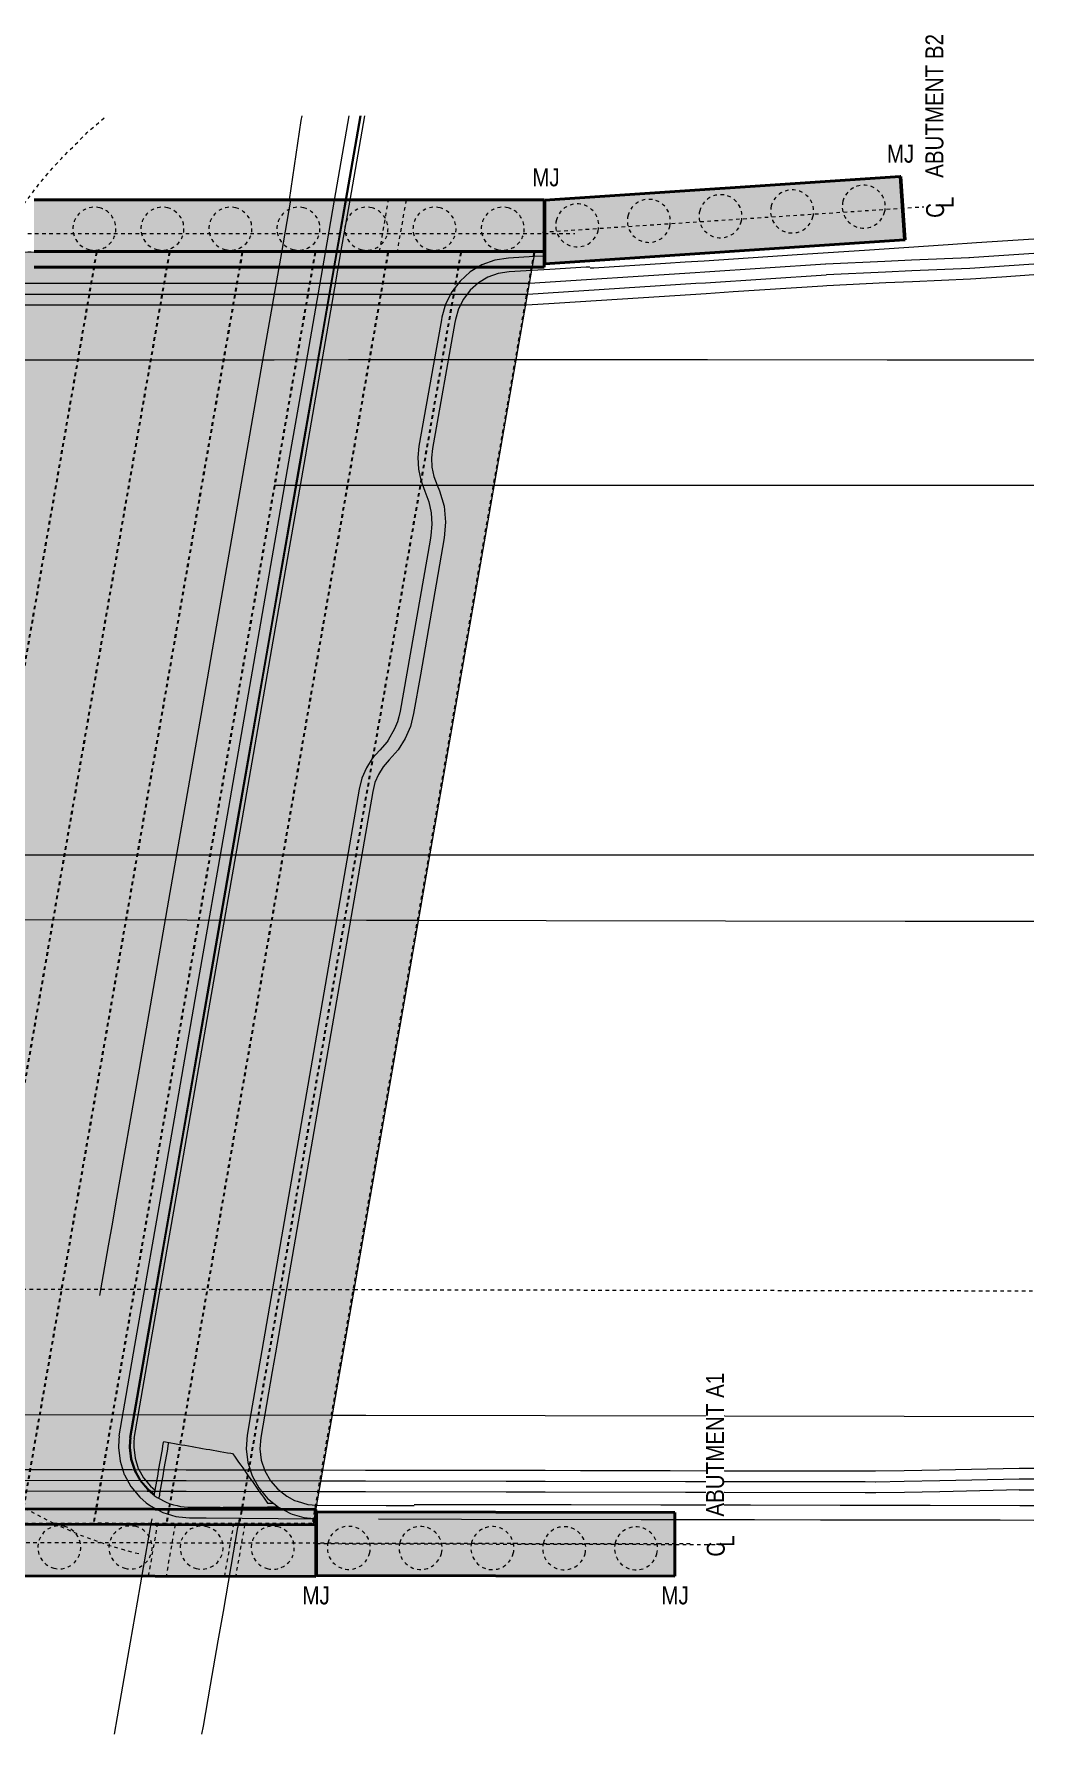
# Model space of a CAD drawing. Header units: metres. Extents: x -351 to -108, y 3 to 559.
# Drawn here: x -259.14 to -231.28, y 503.29 to 550.68 of the extents above; entities that cross this region are included whole.
import ezdxf

# ---------------------------------------------------------------- set-up
doc = ezdxf.new("R2010")
doc.units = ezdxf.units.M
for name, pattern in [('Hidden', [0.007144, 0.004763, -0.002381]), ('IMPORT-LNMK-LineCont _3_', [0.004, 0.001, -0.003]), ('IMPORT-LNMK-LineTurn _3_', [0.0012, 0.0006, -0.0006]), ('JacobsDash', [0.0045, 0.003, -0.0015]), ('JacobsGridLine', [0.0145, 0.01, -0.001, 0.0025, -0.001])]:
    doc.linetypes.add(name, pattern=pattern)
for name, color, linetype, lineweight in [('A-ANNO-NOTE', 7, 'Continuous', 9), ('A-DETL', 7, 'Continuous', 13), ('A-DETL-GENF', 7, 'Continuous', 9), ('A-GENM', 7, 'Continuous', 25), ('A-MASS', 7, 'Continuous', 40), ('G-ANNO-TEXT', 7, 'Continuous', 9), ('S-BEAM', 7, 'Continuous', 40), ('S-BEAM-HDLN', 7, 'JacobsDash', 15), ('S-FNDN-HDLN', 7, 'JacobsDash', 15), ('S-GRID', 7, 'Continuous', 9)]:
    doc.layers.add(name, color=color, linetype=linetype, lineweight=lineweight)
doc.styles.add('Arial Narrow', font='ARIALN.TTF', dxfattribs={"height": 0.5})
doc.styles.add('Arial Narrow_2', font='ARIALN.TTF', dxfattribs={"height": 0.0025})

# ---------------------------------------------------------------- blocks, each defined once
blk = doc.blocks.new('T2DPAA-T2D-C3S-RW-M2D-100010_dwg-40802999-DRG-2873032 - CONSTRUCTION SEQUENCE STAGE A4')
at = {"color": 9, "lineweight": 18, "true_color": 0xc3c3c3}
for p, q in [((56.721, -616.083), (58.2, -615.954)), ((58.514, -617.131), (60.891, -616.923)), ((57.032, -617.26), (58.514, -617.131)), ((57.11, -617.555), (58.593, -617.425)), ((57.117, -617.579), (58.599, -617.449)), ((58.593, -617.425), (60.969, -617.217)), ((58.599, -617.449), (60.975, -617.241)), ((58.503, -623.173), (58.417, -622.911)), ((22.841, -626.024), (22.848, -626.049)), ((22.848, -626.023), (22.863, -626.116)), ((61.224, -634.715), (61.799, -636.415)), ((61.508, -634.619), (62.09, -636.338)), ((28.668, -644.794), (28.773, -645.192)), ((28.958, -644.718), (29.063, -645.115))]:
    blk.add_line(p, q, dxfattribs=at)
at = {"color": 253, "lineweight": 18, "true_color": 0xa8a8a8}
for p, q in [((21.545, -621.67), (21.68, -621.658)), ((22.168, -624.025), (22.301, -624.013))]:
    blk.add_line(p, q, dxfattribs=at)
at = {"color": 253, "lineweight": 18, "true_color": 0xa8a8a8, "flags": 128}
for points in [[(47.692, -593.735), (47.892, -594.488), (49.177, -599.321), (50.461, -604.153), (51.745, -608.985), (53.029, -613.817), (53.78, -616.644), (54.314, -618.65), (55.514, -623.165)], [(49.238, -593.6), (49.37, -594.096), (49.565, -594.829), (50.207, -597.246), (50.654, -598.928), (50.849, -599.662), (51.492, -602.078), (51.939, -603.76), (52.134, -604.494), (52.776, -606.91), (53.223, -608.592), (53.418, -609.326), (54.06, -611.742), (54.507, -613.425), (54.702, -614.159), (55.258, -616.251), (55.344, -616.575), (55.791, -618.257), (55.986, -618.991), (56.628, -621.407), (57.059, -623.03)], [(49.542, -593.573), (49.584, -593.731), (49.66, -594.018), (50.868, -598.563), (50.944, -598.851), (52.152, -603.395), (52.229, -603.683), (53.436, -608.228), (53.513, -608.515), (54.721, -613.06), (54.797, -613.348), (55.548, -616.174), (56.005, -617.892), (56.081, -618.18), (56.918, -621.33), (57.288, -622.725), (57.356, -622.98), (57.364, -623.003)], [(49.845, -593.546), (49.874, -593.654), (49.95, -593.941), (51.158, -598.486), (51.234, -598.774), (52.442, -603.318), (52.518, -603.606), (53.726, -608.151), (53.803, -608.438), (55.011, -612.983), (55.087, -613.27), (55.838, -616.097), (56.295, -617.815), (56.371, -618.103), (57.208, -621.253), (57.578, -622.648), (57.646, -622.903), (57.67, -622.976)], [(31.947, -595.112), (32.966, -598.974), (34.241, -603.809), (35.517, -608.643), (36.793, -613.478), (38.068, -618.312), (39.344, -623.147), (39.713, -624.547)], [(33.738, -594.956), (34.555, -598.033), (35.84, -602.865), (37.124, -607.697), (38.408, -612.53), (39.692, -617.362), (40.443, -620.188), (40.977, -622.194), (41.559, -624.386)], [(15.844, -596.521), (16.011, -597.152), (16.288, -598.203), (17.286, -601.987), (17.564, -603.038), (18.562, -606.821), (18.839, -607.873), (19.838, -611.656), (20.115, -612.707), (21.113, -616.491), (21.391, -617.542), (22.389, -621.325), (22.666, -622.376), (23.611, -625.956)], [(16.147, -596.495), (16.301, -597.076), (16.578, -598.127), (17.576, -601.91), (17.854, -602.961), (18.852, -606.745), (19.129, -607.796), (20.128, -611.579), (20.405, -612.631), (21.403, -616.414), (21.681, -617.465), (22.679, -621.249), (22.956, -622.3), (23.914, -625.93)], [(16.451, -596.468), (16.482, -596.588), (16.868, -598.05), (17.12, -599.006), (17.758, -601.423), (18.144, -602.885), (18.396, -603.84), (19.034, -606.257), (19.42, -607.719), (19.672, -608.675), (20.309, -611.092), (20.695, -612.554), (20.947, -613.509), (21.585, -615.927), (21.971, -617.389), (22.223, -618.344), (22.861, -620.761), (23.246, -622.223), (23.499, -623.178), (24.136, -625.596), (24.217, -625.903)], [(17.996, -596.333), (18.347, -597.66), (19.622, -602.495), (20.898, -607.329), (22.174, -612.164), (23.449, -616.998), (24.725, -621.833), (25.763, -625.768)], [(27.325, -618.655), (28.725, -618.532), (29.39, -618.474), (29.911, -618.428), (33.706, -618.096), (38.687, -617.661), (43.668, -617.225), (45.518, -617.063), (48.649, -616.789), (53.63, -616.353), (56.721, -616.083)], [(23.683, -620.178), (26.229, -619.955), (31.21, -619.519), (36.191, -619.084), (41.172, -618.648), (46.153, -618.212), (51.134, -617.776), (53.734, -617.549), (56.115, -617.34), (57.032, -617.26)], [(23.709, -620.477), (26.255, -620.254), (31.236, -619.818), (36.217, -619.383), (41.198, -618.947), (46.179, -618.511), (51.16, -618.075), (53.76, -617.848), (56.141, -617.639), (57.11, -617.555)], [(23.711, -620.502), (26.257, -620.279), (31.238, -619.843), (36.219, -619.407), (41.2, -618.972), (46.181, -618.536), (51.162, -618.1), (53.763, -617.873), (56.143, -617.664), (57.117, -617.579)], [(23.72, -620.601), (26.266, -620.379), (31.247, -619.943), (36.228, -619.507), (41.209, -619.071), (46.19, -618.635), (51.171, -618.2), (53.771, -617.972), (56.152, -617.764), (57.143, -617.677)], [(50.398, -617.543), (50.931, -619.549), (51.974, -623.475)], [(23.668, -620.181), (23.572, -620.195), (23.359, -620.244), (23, -620.385), (22.676, -620.593), (22.669, -620.598), (22.397, -620.859), (22.175, -621.173), (22.07, -621.386), (22.017, -621.525), (21.929, -621.9), (21.915, -622.285), (21.921, -622.364), (21.973, -622.656), (21.975, -622.665), (22.09, -623.11), (22.841, -626.024)], [(23.705, -620.478), (23.623, -620.49), (23.441, -620.532), (23.137, -620.652), (22.861, -620.829), (22.855, -620.834), (22.624, -621.055), (22.435, -621.322), (22.346, -621.503), (22.329, -621.547)], [(23.708, -620.503), (23.627, -620.515), (23.448, -620.556), (23.148, -620.675), (22.877, -620.849), (22.871, -620.853), (22.643, -621.071), (22.457, -621.335), (22.369, -621.513), (22.357, -621.544)], [(23.72, -620.602), (23.644, -620.613), (23.476, -620.652), (23.194, -620.764), (22.938, -620.927), (22.933, -620.932), (22.719, -621.137), (22.544, -621.384), (22.469, -621.535)], [(58.417, -622.911), (58.19, -622.225), (58.037, -621.877), (57.82, -621.563), (57.548, -621.297), (57.23, -621.087), (56.879, -620.941), (56.506, -620.864), (56.125, -620.86), (56.047, -620.866), (54.798, -620.97), (52.487, -621.163), (52.171, -621.214), (51.866, -621.313), (51.58, -621.457), (51.32, -621.643), (51.062, -621.828), (50.778, -621.971), (50.476, -622.07), (50.162, -622.122), (50.036, -622.133), (45.213, -622.555), (45.055, -622.563), (44.902, -622.558), (44.694, -622.533), (44.345, -622.438), (44.297, -622.42), (44.018, -622.282), (43.739, -622.144), (43.441, -622.052), (43.133, -622.006), (42.821, -622.01), (40.166, -622.245), (35.186, -622.685), (30.205, -623.126), (26.999, -623.41), (25.225, -623.567), (24.616, -623.621), (24.237, -623.692), (23.879, -623.834), (23.556, -624.043), (23.278, -624.309), (23.056, -624.624), (22.9, -624.976), (22.814, -625.351), (22.809, -625.395), (22.801, -625.736), (22.848, -626.023)], [(58.026, -622.945), (57.828, -622.345), (57.704, -622.063), (57.528, -621.809), (57.308, -621.594), (57.051, -621.424), (56.767, -621.306), (56.465, -621.244), (56.157, -621.24), (56.079, -621.246), (52.518, -621.543), (52.26, -621.585), (52.011, -621.665), (51.778, -621.783), (51.565, -621.935), (51.429, -622.041), (51.048, -622.269), (50.632, -622.424), (50.196, -622.502), (46.337, -622.84), (45.246, -622.935), (44.876, -622.939), (44.509, -622.884), (44.155, -622.774), (43.823, -622.61), (43.597, -622.499), (43.356, -622.424), (43.107, -622.387), (42.855, -622.39), (41.449, -622.514), (36.468, -622.955), (31.488, -623.396), (27.033, -623.79), (26.507, -623.837), (24.649, -624.001), (24.338, -624.06), (24.045, -624.178), (23.78, -624.351), (23.554, -624.573), (23.376, -624.834), (23.253, -625.126), (23.197, -625.364), (23.188, -625.435), (23.185, -625.752), (23.223, -625.99)], [(22.326, -621.551), (22.293, -621.646), (22.265, -621.742), (22.243, -621.839), (22.227, -621.938), (22.216, -622.037), (22.212, -622.137), (22.213, -622.237), (22.22, -622.337), (22.233, -622.436), (22.252, -622.534), (22.265, -622.59), (22.276, -622.631), (22.301, -622.728), (22.326, -622.825), (22.351, -622.922), (22.376, -623.019), (22.401, -623.115), (22.426, -623.212), (22.451, -623.309), (22.476, -623.406), (22.501, -623.503), (22.526, -623.6), (22.551, -623.696), (22.576, -623.793), (22.601, -623.89), (22.626, -623.987), (22.651, -624.084), (22.676, -624.181), (22.701, -624.277), (22.726, -624.374), (22.751, -624.471), (22.776, -624.568), (22.801, -624.665), (22.806, -624.686), (22.889, -625.009)], [(22.303, -621.699), (22.374, -621.693), (22.41, -621.69), (22.474, -621.684), (22.573, -621.675), (22.673, -621.667), (22.772, -621.658), (22.872, -621.649), (22.972, -621.641), (23.071, -621.632), (23.171, -621.623), (23.27, -621.614), (23.37, -621.606), (23.47, -621.597), (23.569, -621.588), (23.669, -621.58), (23.769, -621.571), (23.855, -621.563)], [(22.326, -621.551), (22.354, -621.549), (22.426, -621.543), (22.466, -621.539), (22.526, -621.534), (22.625, -621.525), (22.725, -621.517), (22.824, -621.508), (22.924, -621.499), (23.024, -621.49), (23.123, -621.482), (23.223, -621.473), (23.323, -621.464), (23.422, -621.456), (23.522, -621.447), (23.621, -621.438), (23.721, -621.429), (23.821, -621.421), (23.843, -621.419), (23.852, -621.518), (23.856, -621.568), (23.86, -621.618), (23.869, -621.718), (23.878, -621.817), (23.886, -621.917), (23.895, -622.016), (23.904, -622.116), (23.913, -622.216), (23.921, -622.315), (23.93, -622.415), (23.939, -622.515), (23.947, -622.614), (23.956, -622.714), (23.965, -622.813), (23.974, -622.913), (23.982, -623.013), (23.991, -623.112), (24, -623.212), (24.008, -623.312), (24.013, -623.361), (23.956, -623.429), (23.891, -623.506), (23.827, -623.583), (23.763, -623.659), (23.699, -623.736), (23.634, -623.812), (23.57, -623.889), (23.506, -623.966), (23.442, -624.042), (23.377, -624.119), (23.313, -624.195), (23.249, -624.272), (23.184, -624.349), (23.12, -624.425), (23.056, -624.502), (22.992, -624.578), (22.927, -624.655), (22.97, -624.82)], [(22.499, -623.494), (22.83, -624.68), (22.906, -624.971)]]:
    blk.add_lwpolyline(points, dxfattribs=at)
at = {"color": 253, "linetype": 'IMPORT-LNMK-LineCont _3_', "lineweight": 18, "true_color": 0xa8a8a8, "flags": 128}
blk.add_lwpolyline([(21.535, -596.023), (21.731, -596.767), (23.007, -601.602), (24.282, -606.436), (25.558, -611.271), (26.833, -616.105), (28.109, -620.94), (29.301, -625.458)], dxfattribs=at)
at = {"color": 9, "linetype": 'IMPORT-LNMK-LineTurn _3_', "lineweight": 18, "true_color": 0xc3c3c3, "flags": 128}
for points in [[(54.658, -608.29), (54.92, -608.356), (55.87, -608.668), (56.796, -609.045), (57.164, -609.216), (57.694, -609.484), (58.559, -609.985), (59.153, -610.385)], [(20.637, -621.549), (20.635, -621.146), (20.649, -620.716), (20.718, -619.885), (20.845, -619.062), (20.85, -619.043)]]:
    blk.add_lwpolyline(points, dxfattribs=at)
at = {"color": 253, "linetype": 'IMPORT-LNMK-LineTurn _3_', "lineweight": 18, "true_color": 0xa8a8a8, "flags": 128}
blk.add_lwpolyline([(20.85, -619.043), (21.029, -618.249), (21.269, -617.451), (21.564, -616.672), (21.912, -615.915), (22.078, -615.596), (22.311, -615.184), (22.471, -614.922), (22.761, -614.482), (23.258, -613.814), (23.343, -613.708), (23.8, -613.181), (24.385, -612.588), (24.669, -612.327), (24.995, -612.048), (25.009, -612.036), (25.671, -611.529), (26.365, -611.07), (27.091, -610.659), (27.144, -610.632), (27.842, -610.3), (28.291, -610.116), (28.617, -609.994), (29.343, -609.762), (30.082, -609.577), (30.639, -609.469), (30.832, -609.438), (31.589, -609.348)], dxfattribs=at)
at = {"color": 9, "lineweight": 18, "true_color": 0xc3c3c3, "flags": 128}
for points in [[(58.196, -615.913), (60.416, -615.665), (60.552, -615.649)], [(57.143, -617.677), (58.625, -617.547), (61.001, -617.34)], [(15.614, -622.189), (16.094, -622.147), (16.962, -622.071), (18.203, -621.962), (19.331, -621.864), (20.307, -621.778), (21.437, -621.679), (21.545, -621.67)], [(57.059, -623.03), (57.066, -623.057), (57.307, -623.777), (58.101, -626.147), (58.657, -627.806), (58.897, -628.516), (59.699, -630.884), (59.736, -630.995), (60.235, -632.562), (60.456, -633.267), (60.937, -634.812)], [(57.364, -623.003), (58.855, -627.452), (58.942, -627.711), (60.02, -630.899)], [(57.67, -622.976), (59.139, -627.357), (59.226, -627.615), (60.305, -630.803)], [(58.535, -624.483), (58.501, -624.381), (58.183, -623.42), (58.026, -622.945)], [(51.974, -623.475), (52.215, -624.381), (53.499, -629.213), (54.784, -634.045), (55.835, -638)], [(55.514, -623.165), (55.598, -623.482), (56.882, -628.314), (58.166, -633.146), (59.217, -637.101)], [(16.239, -624.543), (16.461, -624.524), (17.62, -624.423), (18.865, -624.314), (19.696, -624.241), (20.965, -624.13), (22.057, -624.034), (22.168, -624.025)], [(39.713, -624.547), (40.62, -627.981), (41.895, -632.816), (43.171, -637.65), (44.087, -641.122)], [(41.559, -624.386), (42.261, -627.026), (43.545, -631.859), (44.829, -636.691), (45.88, -640.646)], [(58.512, -624.493), (58.547, -624.597), (59.182, -626.494), (59.357, -627.015), (59.525, -627.515), (60.355, -629.97), (60.958, -631.751), (61.709, -633.969), (61.962, -634.716), (62.476, -636.235)], [(23.223, -625.99), (23.228, -626.02), (23.715, -627.863), (23.913, -628.616)], [(23.611, -625.956), (23.665, -626.16), (23.942, -627.211), (24.94, -630.994), (25.218, -632.045), (26.216, -635.829), (26.493, -636.88), (27.492, -640.663), (27.567, -640.948)], [(23.914, -625.93), (23.955, -626.083), (24.232, -627.134), (25.23, -630.918), (25.508, -631.969), (26.506, -635.752), (26.783, -636.803), (27.782, -640.587), (27.857, -640.871)], [(24.217, -625.903), (24.522, -627.058), (24.774, -628.013), (25.412, -630.43), (25.798, -631.892), (26.05, -632.847), (26.688, -635.265), (27.073, -636.727), (27.325, -637.682), (27.963, -640.099), (28.147, -640.795), (28.363, -641.558), (28.633, -642.508), (29.251, -644.641)], [(25.763, -625.768), (26.001, -626.667), (27.276, -631.502), (28.552, -636.337), (29.827, -641.171), (30.75, -644.667)], [(27.947, -645.412), (27.706, -644.498), (26.43, -639.663), (25.962, -637.887), (25.962, -637.887), (25.155, -634.828), (23.879, -629.993), (23.289, -627.757), (23.288, -627.754), (23.288, -627.753)], [(28.34, -645.308), (28.239, -644.927), (27.601, -642.51), (27.51, -642.165), (26.963, -640.092), (26.326, -637.675), (26.235, -637.33), (25.688, -635.258), (25.05, -632.84), (24.959, -632.495), (24.412, -630.423), (24.386, -630.322), (23.934, -628.611)], [(60.022, -630.904), (60.521, -632.471), (60.743, -633.176), (61.223, -634.723)], [(60.308, -630.813), (60.806, -632.381), (61.029, -633.086), (61.51, -634.634)], [(60.94, -634.811), (61.222, -635.647), (61.509, -636.492)], [(27.569, -640.958), (27.785, -641.721), (28.056, -642.672), (28.675, -644.807)], [(27.858, -640.877), (28.074, -641.639), (28.345, -642.59), (28.963, -644.724)], [(29.248, -644.641), (29.319, -644.913), (29.353, -645.038)]]:
    blk.add_lwpolyline(points, dxfattribs=at)
at = {"color": 9, "linetype": 'IMPORT-LNMK-LineCont _3_', "lineweight": 18, "true_color": 0xc3c3c3, "flags": 128}
blk.add_lwpolyline([(29.301, -625.458), (29.385, -625.775), (30.66, -630.609), (31.936, -635.444), (33.212, -640.278), (34.132, -643.768)], dxfattribs=at)
blk = doc.blocks.new('T2DPAA-T2D-PWC-RW-M2D-100010_RoadDesign_rvt-1-DRG-2873032 - CONSTRUCTION SEQUENCE STAGE A4')
at = {"color": 254, "lineweight": 18, "true_color": 0xe3e3e3, "rotation": 75.11694444444437}
blk.add_blockref('T2DPAA-T2D-C3S-RW-M2D-100010_dwg-40802999-DRG-2873032 - CONSTRUCTION SEQUENCE STAGE A4', (-1722.337, 648.01), dxfattribs=at)
blk = doc.blocks.new('06_SFR_GCT_Girder_SuperT_BR08Edge_CS - Super T - 1815-6270606-DRG-2873032 - CONSTRUCTION SEQUENCE STAGE A4')
at = {"layer": 'S-BEAM', "color": 8, "linetype": 'Hidden', "lineweight": 9, "true_color": 0x808080}
for p, q in [((-1113.445, 544.59), (-1119.617, 509.162)), ((-1111.436, 544.588), (-1117.608, 509.16)), ((-1112.441, 544.589), (-1113.445, 544.59)), ((-1111.436, 544.589), (-1112.441, 544.589)), ((-1118.614, 509.161), (-1119.617, 509.162)), ((-1117.608, 509.16), (-1118.614, 509.161))]:
    blk.add_line(p, q, dxfattribs=at)
blk = doc.blocks.new('06_SFR_GCT_Girder_SuperT_BR08Edge_CS - Super T - 1815-6270390-DRG-2873032 - CONSTRUCTION SEQUENCE STAGE A4')
at = {"layer": 'S-BEAM', "color": 8, "linetype": 'Hidden', "lineweight": 9, "true_color": 0x808080}
for p, q in [((-1115.475, 544.592), (-1121.647, 509.164)), ((-1113.466, 544.59), (-1119.638, 509.162)), ((-1114.471, 544.591), (-1115.475, 544.592)), ((-1113.466, 544.591), (-1114.471, 544.591)), ((-1120.646, 509.163), (-1121.647, 509.164)), ((-1119.638, 509.162), (-1120.646, 509.163))]:
    blk.add_line(p, q, dxfattribs=at)
blk = doc.blocks.new('06_SFR_GCT_Girder_SuperT_BR08Edge_CS - Super T - 1815-6270051-DRG-2873032 - CONSTRUCTION SEQUENCE STAGE A4')
at = {"layer": 'S-BEAM', "color": 8, "linetype": 'Hidden', "lineweight": 9, "true_color": 0x808080}
for p, q in [((-1117.505, 544.594), (-1123.677, 509.166)), ((-1115.495, 544.592), (-1121.668, 509.164)), ((-1116.501, 544.593), (-1117.505, 544.594)), ((-1115.495, 544.593), (-1116.501, 544.593)), ((-1122.676, 509.165), (-1123.677, 509.166)), ((-1121.668, 509.164), (-1122.676, 509.165))]:
    blk.add_line(p, q, dxfattribs=at)
blk = doc.blocks.new('06_SFR_GCT_Girder_SuperT_BR08Edge_CS - Super T - 1815-6269797-DRG-2873032 - CONSTRUCTION SEQUENCE STAGE A4')
at = {"layer": 'S-BEAM', "color": 8, "linetype": 'Hidden', "lineweight": 9, "true_color": 0x808080}
for p, q in [((-1119.534, 544.596), (-1125.707, 509.168)), ((-1117.525, 544.594), (-1123.697, 509.166)), ((-1118.531, 544.595), (-1119.534, 544.596)), ((-1117.525, 544.594), (-1118.531, 544.595)), ((-1124.706, 509.167), (-1125.707, 509.168)), ((-1123.697, 509.166), (-1124.706, 509.167))]:
    blk.add_line(p, q, dxfattribs=at)
blk = doc.blocks.new('20_SFR_WSC_ShotcreteWall_Flat_Datum - FlatWall_PileSize_1200-9242313-DRG-2873032 - CONSTRUCTION SEQUENCE STAGE A4')
at = {"layer": 'A-GENM', "true_color": 0x285a32}
blk.add_hatch(color=109, dxfattribs=at).paths.add_polyline_path([(2.614, -1.2), (2.616, -1.2), (2.614, -1.198)])
blk = doc.blocks.new('Mass 1 - Mass 1-5299959-DRG-2873032 - CONSTRUCTION SEQUENCE STAGE A4')
at = {"layer": 'A-MASS', "color": 252, "lineweight": 13, "true_color": 0x848484}
for p, q in [((217.381, 1221.828), (228.362, 1222.789)), ((228.362, 1222.789), (229.384, 1222.876)), ((229.384, 1222.876), (229.398, 1222.877)), ((229.398, 1222.877), (232.112, 1223.085)), ((232.112, 1223.085), (232.16, 1223.088)), ((232.16, 1223.088), (232.307, 1223.071)), ((232.307, 1223.071), (232.354, 1223.055)), ((232.354, 1223.055), (232.484, 1222.985)), ((232.484, 1222.985), (232.51, 1222.963)), ((232.51, 1222.963), (232.555, 1222.922)), ((232.555, 1222.922), (232.619, 1222.834)), ((232.619, 1222.834), (232.641, 1222.795)), ((232.641, 1222.795), (232.685, 1222.657)), ((232.685, 1222.657), (232.692, 1222.605)), ((232.575, 1222.237), (232.47, 1222.14)), ((232.59, 1222.258), (232.575, 1222.237)), ((232.606, 1222.28), (232.59, 1222.258)), ((232.668, 1222.409), (232.606, 1222.28)), ((232.682, 1222.46), (232.668, 1222.409)), ((232.692, 1222.605), (232.682, 1222.46)), ((215.794, 1221.559), (216.537, 1221.718)), ((216.537, 1221.718), (216.587, 1221.726)), ((216.587, 1221.726), (217.381, 1221.828)), ((231.759, 1221.728), (231.395, 1221.546)), ((231.784, 1221.742), (231.759, 1221.728)), ((232.201, 1221.975), (231.784, 1221.742)), ((232.382, 1222.085), (232.201, 1221.975)), ((232.47, 1222.14), (232.382, 1222.085)), ((214.476, 1221.126), (214.898, 1221.287)), ((214.898, 1221.287), (215.015, 1221.327)), ((215.015, 1221.327), (215.116, 1221.361)), ((215.116, 1221.361), (215.708, 1221.537)), ((215.708, 1221.537), (215.794, 1221.559)), ((231.038, 1221.384), (230.369, 1221.125)), ((231.087, 1221.406), (231.038, 1221.384)), ((231.395, 1221.546), (231.087, 1221.406)), ((213.532, 1220.682), (213.681, 1220.761)), ((213.681, 1220.761), (214.11, 1220.968)), ((214.11, 1220.968), (214.261, 1221.035)), ((214.261, 1221.035), (214.476, 1221.126)), ((228.873, 1220.734), (228.753, 1220.713)), ((229.49, 1220.865), (228.873, 1220.734)), ((229.533, 1220.876), (229.49, 1220.865)), ((229.553, 1220.881), (229.533, 1220.876)), ((229.629, 1220.901), (229.553, 1220.881)), ((230.294, 1221.1), (229.629, 1220.901)), ((230.369, 1221.125), (230.294, 1221.1)), ((212.689, 1220.14), (212.817, 1220.262)), ((212.817, 1220.262), (213.352, 1220.584)), ((227.964, 1220.612), (213.137, 1219.315)), ((213.137, 1219.311), (227.964, 1220.609)), ((213.352, 1220.584), (213.532, 1220.682)), ((228.106, 1220.626), (227.964, 1220.612)), ((228.545, 1220.68), (228.106, 1220.626)), ((228.753, 1220.713), (228.545, 1220.68)), ((212.597, 1219.768), (212.606, 1219.96)), ((212.606, 1219.96), (212.689, 1220.14)), ((212.638, 1219.629), (212.597, 1219.768)), ((212.673, 1219.56), (212.638, 1219.629)), ((212.789, 1219.424), (212.673, 1219.56)), ((212.965, 1219.333), (212.789, 1219.424)), ((213.137, 1219.315), (212.965, 1219.333))]:
    blk.add_line(p, q, dxfattribs=at)
blk = doc.blocks.new('06_SFR_GCT_Girder_SuperT_BR08Edge_CS - Super T - 1815-6539906-DRG-2873032 - CONSTRUCTION SEQUENCE STAGE A4')
at = {"layer": 'S-BEAM', "color": 8, "linetype": 'Hidden', "lineweight": 9, "true_color": 0x808080}
for p, q in [((-1111.415, 544.588), (-1117.586, 509.166)), ((-1109.406, 544.587), (-1115.577, 509.164)), ((-1111.414, 544.594), (-1111.415, 544.588)), ((-1109.405, 544.593), (-1111.414, 544.594)), ((-1109.405, 544.593), (-1109.406, 544.587)), ((-1115.577, 509.164), (-1117.586, 509.166))]:
    blk.add_line(p, q, dxfattribs=at)
blk = doc.blocks.new('06_SFR_GCT_Girder_SuperT_BR08Edge_CS - Super T - 1815-6271143-DRG-2873032 - CONSTRUCTION SEQUENCE STAGE A4')
at = {"layer": 'S-BEAM', "color": 8, "linetype": 'Hidden', "lineweight": 9, "true_color": 0x808080}
for p, q in [((-1109.385, 544.587), (-1115.557, 509.164)), ((-1107.376, 544.585), (-1113.547, 509.163)), ((-1109.384, 544.592), (-1109.385, 544.587)), ((-1107.375, 544.591), (-1109.384, 544.592)), ((-1107.375, 544.591), (-1107.376, 544.585)), ((-1113.547, 509.163), (-1115.557, 509.164))]:
    blk.add_line(p, q, dxfattribs=at)
blk = doc.blocks.new('06_SFR_GCT_Girder_SuperT_BR08Edge_CS - Super T - 1815-6255747-DRG-2873032 - CONSTRUCTION SEQUENCE STAGE A4')
at = {"layer": 'S-BEAM', "color": 8, "linetype": 'Hidden', "lineweight": 9, "true_color": 0x808080}
for p, q in [((-1107.356, 544.585), (-1113.527, 509.162)), ((-1105.336, 544.583), (-1111.508, 509.161)), ((-1107.355, 544.59), (-1107.356, 544.585)), ((-1105.335, 544.589), (-1107.355, 544.59)), ((-1105.335, 544.589), (-1105.336, 544.583)), ((-1111.508, 509.161), (-1113.527, 509.162))]:
    blk.add_line(p, q, dxfattribs=at)
blk = doc.blocks.new('01_SFO_FRP_Pile_CastInPlace_CS_BR08 - CAST-IN-PLACE PILE - 1200-9305886-DRG-2873032 - CONSTRUCTION SEQUENCE STAGE A4')
at = {"layer": 'S-FNDN-HDLN'}
for start, end in [(90, 270), (270, 90)]:
    blk.add_arc((0, 0), 0.6, start, end, dxfattribs=at)
blk = doc.blocks.new('01_SFO_FRP_Pile_CastInPlace_CS_BR08 - CAST-IN-PLACE PILE - 1200-8642320-DRG-2873032 - CONSTRUCTION SEQUENCE STAGE A4')
at = {"layer": 'S-FNDN-HDLN'}
for start, end in [(90, 270), (270, 90)]:
    blk.add_arc((0, 0), 0.6, start, end, dxfattribs=at)
blk = doc.blocks.new('01_SFO_FRP_Pile_CastInPlace_CS_BR08 - CAST-IN-PLACE PILE - 1200-8642087-DRG-2873032 - CONSTRUCTION SEQUENCE STAGE A4')
at = {"layer": 'S-FNDN-HDLN'}
for start, end in [(90, 270), (270, 90)]:
    blk.add_arc((0, 0), 0.6, start, end, dxfattribs=at)
blk = doc.blocks.new('01_SFO_FRP_Pile_CastInPlace_CS_BR08 - CAST-IN-PLACE PILE - 1200-8642141-DRG-2873032 - CONSTRUCTION SEQUENCE STAGE A4')
at = {"layer": 'S-FNDN-HDLN'}
for start, end in [(90, 270), (270, 90)]:
    blk.add_arc((0, 0), 0.6, start, end, dxfattribs=at)
blk = doc.blocks.new('01_SFO_FRP_Pile_CastInPlace_CS_BR08 - CAST-IN-PLACE PILE - 1200-8642185-DRG-2873032 - CONSTRUCTION SEQUENCE STAGE A4')
at = {"layer": 'S-FNDN-HDLN'}
for start, end in [(90, 270), (270, 90)]:
    blk.add_arc((0, 0), 0.6, start, end, dxfattribs=at)
blk = doc.blocks.new('01_SFO_FRP_Pile_CastInPlace_CS_BR08 - CAST-IN-PLACE PILE - 1200-8642223-DRG-2873032 - CONSTRUCTION SEQUENCE STAGE A4')
at = {"layer": 'S-FNDN-HDLN'}
for start, end in [(90, 270), (270, 90)]:
    blk.add_arc((0, 0), 0.6, start, end, dxfattribs=at)
blk = doc.blocks.new('01_SFO_FRP_Pile_CastInPlace_CS_BR08 - CAST-IN-PLACE PILE - 1200-8642276-DRG-2873032 - CONSTRUCTION SEQUENCE STAGE A4')
at = {"layer": 'S-FNDN-HDLN'}
for start, end in [(90, 270), (270, 90)]:
    blk.add_arc((0, 0), 0.6, start, end, dxfattribs=at)
blk = doc.blocks.new('01_SFO_FRP_Pile_CastInPlace_CS_BR08 - CAST-IN-PLACE PILE - 1200-8661090-DRG-2873032 - CONSTRUCTION SEQUENCE STAGE A4')
at = {"layer": 'S-FNDN-HDLN'}
for start, end in [(90, 270), (270, 90)]:
    blk.add_arc((0, 0), 0.6, start, end, dxfattribs=at)
blk = doc.blocks.new('01_SFO_FRP_Pile_CastInPlace_CS_BR08 - CAST-IN-PLACE PILE - 1200-8660909-DRG-2873032 - CONSTRUCTION SEQUENCE STAGE A4')
at = {"layer": 'S-FNDN-HDLN'}
for start, end in [(90, 270), (270, 90)]:
    blk.add_arc((0, 0), 0.6, start, end, dxfattribs=at)
blk = doc.blocks.new('01_SFO_FRP_Pile_CastInPlace_CS_BR08 - CAST-IN-PLACE PILE - 1200-8660884-DRG-2873032 - CONSTRUCTION SEQUENCE STAGE A4')
at = {"layer": 'S-FNDN-HDLN'}
for start, end in [(90, 270), (270, 90)]:
    blk.add_arc((0, 0), 0.6, start, end, dxfattribs=at)
blk = doc.blocks.new('01_SFO_FRP_Pile_CastInPlace_CS_BR08 - CAST-IN-PLACE PILE - 1200-8642523-DRG-2873032 - CONSTRUCTION SEQUENCE STAGE A4')
at = {"layer": 'S-FNDN-HDLN'}
for start, end in [(90, 270), (270, 90)]:
    blk.add_arc((0, 0), 0.6, start, end, dxfattribs=at)
blk = doc.blocks.new('01_SFO_FRP_Pile_CastInPlace_CS_BR08 - CAST-IN-PLACE PILE - 1200-8661114-DRG-2873032 - CONSTRUCTION SEQUENCE STAGE A4')
at = {"layer": 'S-FNDN-HDLN'}
for start, end in [(90, 270), (270, 90)]:
    blk.add_arc((0, 0), 0.6, start, end, dxfattribs=at)
blk = doc.blocks.new('01_SFO_FRP_Pile_CastInPlace_CS_BR08 - CAST-IN-PLACE PILE - 1200-8661134-DRG-2873032 - CONSTRUCTION SEQUENCE STAGE A4')
at = {"layer": 'S-FNDN-HDLN'}
for start, end in [(90, 270), (270, 90)]:
    blk.add_arc((0, 0), 0.6, start, end, dxfattribs=at)
blk = doc.blocks.new('01_SFO_FRP_Pile_CastInPlace_CS_BR08 - CAST-IN-PLACE PILE - 1200-8661146-DRG-2873032 - CONSTRUCTION SEQUENCE STAGE A4')
at = {"layer": 'S-FNDN-HDLN'}
for start, end in [(90, 270), (270, 90)]:
    blk.add_arc((0, 0), 0.6, start, end, dxfattribs=at)
blk = doc.blocks.new('01_SFO_FRP_Pile_CastInPlace_CS_BR08 - CAST-IN-PLACE PILE - 1200-8661166-DRG-2873032 - CONSTRUCTION SEQUENCE STAGE A4')
at = {"layer": 'S-FNDN-HDLN'}
for start, end in [(90, 270), (270, 90)]:
    blk.add_arc((0, 0), 0.6, start, end, dxfattribs=at)
blk = doc.blocks.new('01_SFO_FRP_Pile_CastInPlace_CS_BR08 - CAST-IN-PLACE PILE - 1200-8661189-DRG-2873032 - CONSTRUCTION SEQUENCE STAGE A4')
at = {"layer": 'S-FNDN-HDLN'}
for start, end in [(90, 270), (270, 90)]:
    blk.add_arc((0, 0), 0.6, start, end, dxfattribs=at)
blk = doc.blocks.new('03_SFR_ACS_Abutment_BR08_Retaining wall CS - ABUTMENT SOUTH WEST_B08-7985321-DRG-2873032 - CONSTRUCTION SEQUENCE STAGE A4')
at = {"layer": 'S-BEAM', "linetype": 'JacobsDash', "lineweight": 15, "true_color": 0xc0c0c0}
for points in [[(-1101.407, 507.691), (-1101.403, 509.466), (-1111.383, 509.488), (-1111.387, 507.713), (-1102.195, 507.693)], [(-1101.407, 507.691), (-1101.406, 507.691), (-1101.405, 508.932)]]:
    blk.add_hatch(color=9, dxfattribs=at).paths.add_polyline_path(points)
at = {"layer": 'S-BEAM'}
for p, q in [((-1111.383, 509.488), (-1111.387, 507.713)), ((-1101.403, 509.466), (-1111.383, 509.488)), ((-1101.407, 507.691), (-1101.403, 509.466)), ((-1101.403, 509.466), (-1101.406, 507.691)), ((-1101.403, 509.466), (-1101.403, 509.466)), ((-1111.387, 507.713), (-1101.407, 507.691)), ((-1101.406, 507.691), (-1101.407, 507.691)), ((-1101.407, 507.691), (-1101.407, 507.691))]:
    blk.add_line(p, q, dxfattribs=at)
at = {"layer": 'S-BEAM-HDLN'}
for p, q in [((-1111.386, 507.713), (-1111.382, 509.488)), ((-1101.406, 507.691), (-1101.407, 507.691))]:
    blk.add_line(p, q, dxfattribs=at)
blk = doc.blocks.new('01_SFO_FRP_Pile_CastInPlace_CS_BR08 - CAST-IN-PLACE PILE - 1200-8642364-DRG-2873032 - CONSTRUCTION SEQUENCE STAGE A4')
at = {"layer": 'S-FNDN-HDLN'}
for start, end in [(90, 270), (270, 90)]:
    blk.add_arc((0, 0), 0.6, start, end, dxfattribs=at)
blk = doc.blocks.new('01_SFO_FRP_Pile_CastInPlace_CS_BR08 - CAST-IN-PLACE PILE - 1200-8661263-DRG-2873032 - CONSTRUCTION SEQUENCE STAGE A4')
at = {"layer": 'S-FNDN-HDLN'}
for start, end in [(90, 270), (270, 90)]:
    blk.add_arc((0, 0), 0.6, start, end, dxfattribs=at)
blk = doc.blocks.new('01_SFO_FRP_Pile_CastInPlace_CS_BR08 - CAST-IN-PLACE PILE - 1200-8642427-DRG-2873032 - CONSTRUCTION SEQUENCE STAGE A4')
at = {"layer": 'S-FNDN-HDLN'}
for start, end in [(90, 270), (270, 90)]:
    blk.add_arc((0, 0), 0.6, start, end, dxfattribs=at)
blk = doc.blocks.new('01_SFO_FRP_Pile_CastInPlace_CS_BR08 - CAST-IN-PLACE PILE - 1200-8642486-DRG-2873032 - CONSTRUCTION SEQUENCE STAGE A4')
at = {"layer": 'S-FNDN-HDLN'}
for start, end in [(90, 270), (270, 90)]:
    blk.add_arc((0, 0), 0.6, start, end, dxfattribs=at)
blk = doc.blocks.new('CS_Annot_Centreline Symbol1 - CS_Annot_Centreline Symbol-7988197-DRG-2873032 - CONSTRUCTION SEQUENCE STAGE A4')
at = {"layer": 'A-ANNO-NOTE', "char_height": 0.0025, "attachment_point": 1, "rotation": 180, "style": 'Arial Narrow_2'}
for s, insert, width in [('L', (0.00115, -0.00329), 0.0019241), ('C  ', (0.00252, -0.00463), 0.0044093)]:
    blk.add_mtext(s, dxfattribs=dict(at, insert=insert, width=width))

msp = doc.modelspace()

# ---------------------------------------------------------------- hatches: boundary and pattern name
at = {"layer": 'A-DETL-GENF', "true_color": 0x808080, "transparency": 33554534}
msp.add_hatch(color=8, dxfattribs=at).paths.add_polyline_path([(-251.357, 509.154), (-245.185, 544.583), (-275.632, 544.612), (-281.804, 509.183), (-252.876, 509.156)])
at = {"layer": 'A-GENM', "lineweight": 5, "true_color": 0x285a32}
msp.add_hatch(color=109, dxfattribs=at).paths.add_polyline_path([(-234.907, 545.341), (-234.907, 545.343), (-234.907, 545.341)])
at = {"layer": 'S-BEAM', "true_color": 0xc0c0c0}
msp.add_hatch(color=9, dxfattribs=at).paths.add_polyline_path([(-244.912, 544.273), (-234.891, 544.941), (-235.009, 546.712), (-244.909, 546.052), (-244.91, 545.584)])
at = {"layer": 'S-BEAM', "lineweight": 5, "true_color": 0xc0c0c0}
h = msp.add_hatch(color=9, dxfattribs=at)
h.paths.add_polyline_path([(-234.994, 546.712), (-234.882, 544.942), (-234.876, 544.942), (-234.919, 545.584)])
h.paths.add_polyline_path([(-234.891, 544.941), (-234.882, 544.942), (-234.994, 546.713), (-235.009, 546.712), (-234.933, 545.584)])
for points in [[(-259.139, 544.614), (-256.705, 544.614), (-256.705, 546.054), (-259.139, 546.054), (-259.139, 545.584)], [(-256.705, 544.614), (-244.928, 544.614), (-244.93, 546.054), (-256.705, 546.054), (-256.705, 545.584)], [(-256.705, 544.594), (-256.706, 544.614), (-259.139, 544.612), (-259.139, 544.596), (-256.705, 544.594)], [(-259.139, 544.184), (-256.705, 544.184), (-256.706, 544.594), (-259.139, 544.596)], [(-245.254, 544.184), (-244.928, 544.184), (-244.929, 544.614), (-256.705, 544.612), (-256.705, 544.594), (-245.185, 544.583)], [(-256.705, 544.184), (-245.254, 544.184), (-245.185, 544.583), (-256.705, 544.594)], [(-251.289, 509.123), (-251.288, 509.553), (-251.357, 509.154), (-265.302, 509.168), (-265.301, 509.149), (-252.876, 509.126)], [(-251.357, 509.154), (-251.288, 509.553), (-265.301, 509.579), (-265.301, 509.168), (-252.269, 509.155)], [(-251.29, 507.683), (-251.287, 509.123), (-265.301, 509.149), (-265.302, 507.709), (-252.876, 507.686)]]:
    msp.add_hatch(color=9, dxfattribs=at).paths.add_polyline_path(points)

# ---------------------------------------------------------------- linework, layer by layer
at = {"layer": 'A-DETL', "lineweight": 18}
for p, q in [((-245.185, 544.583), (-275.632, 544.612)), ((-251.357, 509.154), (-245.185, 544.583)), ((-281.804, 509.183), (-251.357, 509.154))]:
    msp.add_line(p, q, dxfattribs=at)
at = {"layer": 'S-BEAM'}
for p, q in [((-235.009, 546.712), (-244.909, 546.052)), ((-234.994, 546.713), (-235.009, 546.712)), ((-234.891, 544.941), (-235.009, 546.712)), ((-234.876, 544.942), (-234.994, 546.713)), ((-259.139, 546.054), (-256.705, 546.054)), ((-256.705, 546.054), (-244.93, 546.054)), ((-244.93, 546.054), (-244.928, 544.614)), ((-244.909, 546.052), (-244.912, 544.273)), ((-256.705, 544.614), (-259.139, 544.614)), ((-244.928, 544.614), (-256.705, 544.614)), ((-244.928, 544.184), (-244.928, 544.614)), ((-244.912, 544.273), (-234.891, 544.941)), ((-234.882, 544.942), (-234.891, 544.941)), ((-234.876, 544.942), (-234.882, 544.942)), ((-245.254, 544.184), (-244.929, 544.184)), ((-244.929, 544.184), (-244.928, 544.184)), ((-251.288, 509.553), (-251.289, 509.123)), ((-265.301, 509.149), (-251.287, 509.123)), ((-251.287, 509.123), (-251.29, 507.683)), ((-251.29, 507.683), (-265.303, 507.709))]:
    msp.add_line(p, q, dxfattribs=at)
at = {"layer": 'S-BEAM', "color": 250, "true_color": 0x333333}
for p, q in [((-259.139, 544.184), (-256.706, 544.184)), ((-256.706, 544.184), (-256.705, 544.184)), ((-256.705, 544.184), (-245.254, 544.184)), ((-265.3, 509.579), (-251.288, 509.553))]:
    msp.add_line(p, q, dxfattribs=at)
at = {"layer": 'S-BEAM-HDLN'}
for p, q in [((-249.514, 544.614), (-249.264, 546.054)), ((-248.776, 546.054), (-249.027, 544.614)), ((-251.29, 509.123), (-251.289, 509.547)), ((-255.947, 507.692), (-255.696, 509.132)), ((-255.209, 509.131), (-255.46, 507.691)), ((-253.828, 507.688), (-253.577, 509.128)), ((-253.272, 509.127), (-253.523, 507.687)), ((-251.292, 507.683), (-251.29, 509.123))]:
    msp.add_line(p, q, dxfattribs=at)
at = {"layer": 'S-BEAM-HDLN', "color": 250, "true_color": 0x333333}
msp.add_line((-251.289, 509.547), (-251.289, 509.553), dxfattribs=at)
at = {"layer": 'S-FNDN-HDLN'}
for start, end in [(75.1169, 255.1169), (255.1169, 75.1169)]:
    msp.add_arc((-254.469, 508.489), 0.6, start, end, dxfattribs=at)
at = {"layer": 'S-GRID', "linetype": 'JacobsGridLine', "lineweight": 18}
for p, q in [((-244.971, 545.159), (-234.349, 545.867)), ((-275.713, 545.118), (-244.077, 545.118)), ((-282.56, 508.677), (-240.83, 508.599)), ((-251.269, 508.6), (-239.93, 508.575))]:
    msp.add_line(p, q, dxfattribs=at)

# ---------------------------------------------------------------- block references
at = {"lineweight": 5}
msp.add_blockref('T2DPAA-T2D-PWC-RW-M2D-100010_RoadDesign_rvt-1-DRG-2873032 - CONSTRUCTION SEQUENCE STAGE A4', (860.115, 0), dxfattribs=at)
at = {"layer": 'A-ANNO-NOTE', "xscale": 200, "yscale": 200, "zscale": 200, "rotation": 269.9999999999306}
for p in [(-233.363, 546.059), (-239.473, 508.74)]:
    msp.add_blockref('CS_Annot_Centreline Symbol1 - CS_Annot_Centreline Symbol-7988197-DRG-2873032 - CONSTRUCTION SEQUENCE STAGE A4', p, dxfattribs=at)
at = {"layer": 'A-GENM', "rotation": 0.02395779607190437}
msp.add_blockref('20_SFR_WSC_ShotcreteWall_Flat_Datum - FlatWall_PileSize_1200-9242313-DRG-2873032 - CONSTRUCTION SEQUENCE STAGE A4', (-261.755, 545.852), dxfattribs=at)
at = {"layer": 'A-MASS', "color": 252, "lineweight": 13, "true_color": 0x848484, "rotation": 75.11694444444437}
msp.add_blockref('Mass 1 - Mass 1-5299959-DRG-2873032 - CONSTRUCTION SEQUENCE STAGE A4', (860.115, 0), dxfattribs=at)
at = {"layer": 'S-BEAM', "color": 8, "linetype": 'Hidden', "lineweight": 9, "true_color": 0x808080}
for name in ['06_SFR_GCT_Girder_SuperT_BR08Edge_CS - Super T - 1815-6269797-DRG-2873032 - CONSTRUCTION SEQUENCE STAGE A4', '06_SFR_GCT_Girder_SuperT_BR08Edge_CS - Super T - 1815-6270051-DRG-2873032 - CONSTRUCTION SEQUENCE STAGE A4', '06_SFR_GCT_Girder_SuperT_BR08Edge_CS - Super T - 1815-6270390-DRG-2873032 - CONSTRUCTION SEQUENCE STAGE A4', '06_SFR_GCT_Girder_SuperT_BR08Edge_CS - Super T - 1815-6270606-DRG-2873032 - CONSTRUCTION SEQUENCE STAGE A4', '06_SFR_GCT_Girder_SuperT_BR08Edge_CS - Super T - 1815-6539906-DRG-2873032 - CONSTRUCTION SEQUENCE STAGE A4', '06_SFR_GCT_Girder_SuperT_BR08Edge_CS - Super T - 1815-6271143-DRG-2873032 - CONSTRUCTION SEQUENCE STAGE A4', '06_SFR_GCT_Girder_SuperT_BR08Edge_CS - Super T - 1815-6255747-DRG-2873032 - CONSTRUCTION SEQUENCE STAGE A4']:
    msp.add_blockref(name, (860.115, 0), dxfattribs=at)
at = {"layer": 'S-BEAM-HDLN'}
msp.add_blockref('03_SFR_ACS_Abutment_BR08_Retaining wall CS - ABUTMENT SOUTH WEST_B08-7985321-DRG-2873032 - CONSTRUCTION SEQUENCE STAGE A4', (860.115, 0), dxfattribs=at)
at = {"layer": 'S-FNDN-HDLN'}
for name, p, rotation in [('01_SFO_FRP_Pile_CastInPlace_CS_BR08 - CAST-IN-PLACE PILE - 1200-8642486-DRG-2873032 - CONSTRUCTION SEQUENCE STAGE A4', (-238.021, 545.735), 75.11694444444437), ('01_SFO_FRP_Pile_CastInPlace_CS_BR08 - CAST-IN-PLACE PILE - 1200-8642523-DRG-2873032 - CONSTRUCTION SEQUENCE STAGE A4', (-236.025, 545.868), 75.11694444444437), ('01_SFO_FRP_Pile_CastInPlace_CS_BR08 - CAST-IN-PLACE PILE - 1200-9305886-DRG-2873032 - CONSTRUCTION SEQUENCE STAGE A4', (-257.458, 545.254), 165.1169444444435), ('01_SFO_FRP_Pile_CastInPlace_CS_BR08 - CAST-IN-PLACE PILE - 1200-8642087-DRG-2873032 - CONSTRUCTION SEQUENCE STAGE A4', (-255.563, 545.254), 165.1169444444439), ('01_SFO_FRP_Pile_CastInPlace_CS_BR08 - CAST-IN-PLACE PILE - 1200-8642141-DRG-2873032 - CONSTRUCTION SEQUENCE STAGE A4', (-253.668, 545.254), 165.1169444444439), ('01_SFO_FRP_Pile_CastInPlace_CS_BR08 - CAST-IN-PLACE PILE - 1200-8642185-DRG-2873032 - CONSTRUCTION SEQUENCE STAGE A4', (-251.773, 545.254), 165.1169444444427), ('01_SFO_FRP_Pile_CastInPlace_CS_BR08 - CAST-IN-PLACE PILE - 1200-8642223-DRG-2873032 - CONSTRUCTION SEQUENCE STAGE A4', (-249.878, 545.254), 345.1169444444437), ('01_SFO_FRP_Pile_CastInPlace_CS_BR08 - CAST-IN-PLACE PILE - 1200-8642276-DRG-2873032 - CONSTRUCTION SEQUENCE STAGE A4', (-247.983, 545.254), 345.1169444444437), ('01_SFO_FRP_Pile_CastInPlace_CS_BR08 - CAST-IN-PLACE PILE - 1200-8642320-DRG-2873032 - CONSTRUCTION SEQUENCE STAGE A4', (-246.083, 545.254), 345.1169444444437), ('01_SFO_FRP_Pile_CastInPlace_CS_BR08 - CAST-IN-PLACE PILE - 1200-8642364-DRG-2873032 - CONSTRUCTION SEQUENCE STAGE A4', (-244.008, 545.346), 75.11694444444437), ('01_SFO_FRP_Pile_CastInPlace_CS_BR08 - CAST-IN-PLACE PILE - 1200-8661263-DRG-2873032 - CONSTRUCTION SEQUENCE STAGE A4', (-242.012, 545.473), 75.11694444444437), ('01_SFO_FRP_Pile_CastInPlace_CS_BR08 - CAST-IN-PLACE PILE - 1200-8642427-DRG-2873032 - CONSTRUCTION SEQUENCE STAGE A4', (-240.016, 545.602), 75.11694444444437), ('01_SFO_FRP_Pile_CastInPlace_CS_BR08 - CAST-IN-PLACE PILE - 1200-8660884-DRG-2873032 - CONSTRUCTION SEQUENCE STAGE A4', (-258.435, 508.496), 165.1169444444439), ('01_SFO_FRP_Pile_CastInPlace_CS_BR08 - CAST-IN-PLACE PILE - 1200-8661090-DRG-2873032 - CONSTRUCTION SEQUENCE STAGE A4', (-256.452, 508.493), 165.1169444444439), ('01_SFO_FRP_Pile_CastInPlace_CS_BR08 - CAST-IN-PLACE PILE - 1200-8660909-DRG-2873032 - CONSTRUCTION SEQUENCE STAGE A4', (-252.489, 508.485), 165.1169444444439), ('01_SFO_FRP_Pile_CastInPlace_CS_BR08 - CAST-IN-PLACE PILE - 1200-8661114-DRG-2873032 - CONSTRUCTION SEQUENCE STAGE A4', (-250.37, 508.482), 75.11694444444437), ('01_SFO_FRP_Pile_CastInPlace_CS_BR08 - CAST-IN-PLACE PILE - 1200-8661134-DRG-2873032 - CONSTRUCTION SEQUENCE STAGE A4', (-248.37, 508.478), 75.11694444444437), ('01_SFO_FRP_Pile_CastInPlace_CS_BR08 - CAST-IN-PLACE PILE - 1200-8661146-DRG-2873032 - CONSTRUCTION SEQUENCE STAGE A4', (-246.37, 508.475), 75.11694444444437), ('01_SFO_FRP_Pile_CastInPlace_CS_BR08 - CAST-IN-PLACE PILE - 1200-8661166-DRG-2873032 - CONSTRUCTION SEQUENCE STAGE A4', (-244.37, 508.471), 75.11694444444437), ('01_SFO_FRP_Pile_CastInPlace_CS_BR08 - CAST-IN-PLACE PILE - 1200-8661189-DRG-2873032 - CONSTRUCTION SEQUENCE STAGE A4', (-242.37, 508.468), 75.11694444444437)]:
    msp.add_blockref(name, p, dxfattribs=dict(at, rotation=rotation))

# ---------------------------------------------------------------- next in the draw order: texts
at = {"layer": 'A-ANNO-NOTE', "char_height": 0.5, "attachment_point": 1, "rotation": 90, "style": 'Arial Narrow', "bg_fill": 3, "box_fill_scale": 1, "bg_fill_color": 256, "bg_fill_true_color": 13158600, "bg_fill_transparency": 0}
for s, insert in [('ABUTMENT B2', (-234.307, 546.672)), ('ABUTMENT A1', (-240.417, 509.353))]:
    msp.add_mtext(s, dxfattribs=dict(at, insert=insert))
at = {"layer": 'G-ANNO-TEXT', "char_height": 0.5, "attachment_point": 1, "style": 'Arial Narrow', "bg_fill": 3, "box_fill_scale": 1, "bg_fill_color": 256, "bg_fill_true_color": 13158600, "bg_fill_transparency": 0}
for insert in [(-235.382, 547.594), (-245.26, 546.936), (-251.663, 507.406), (-241.663, 507.406)]:
    msp.add_mtext('MJ', dxfattribs=dict(at, insert=insert))

doc.saveas('drawing.dxf')
